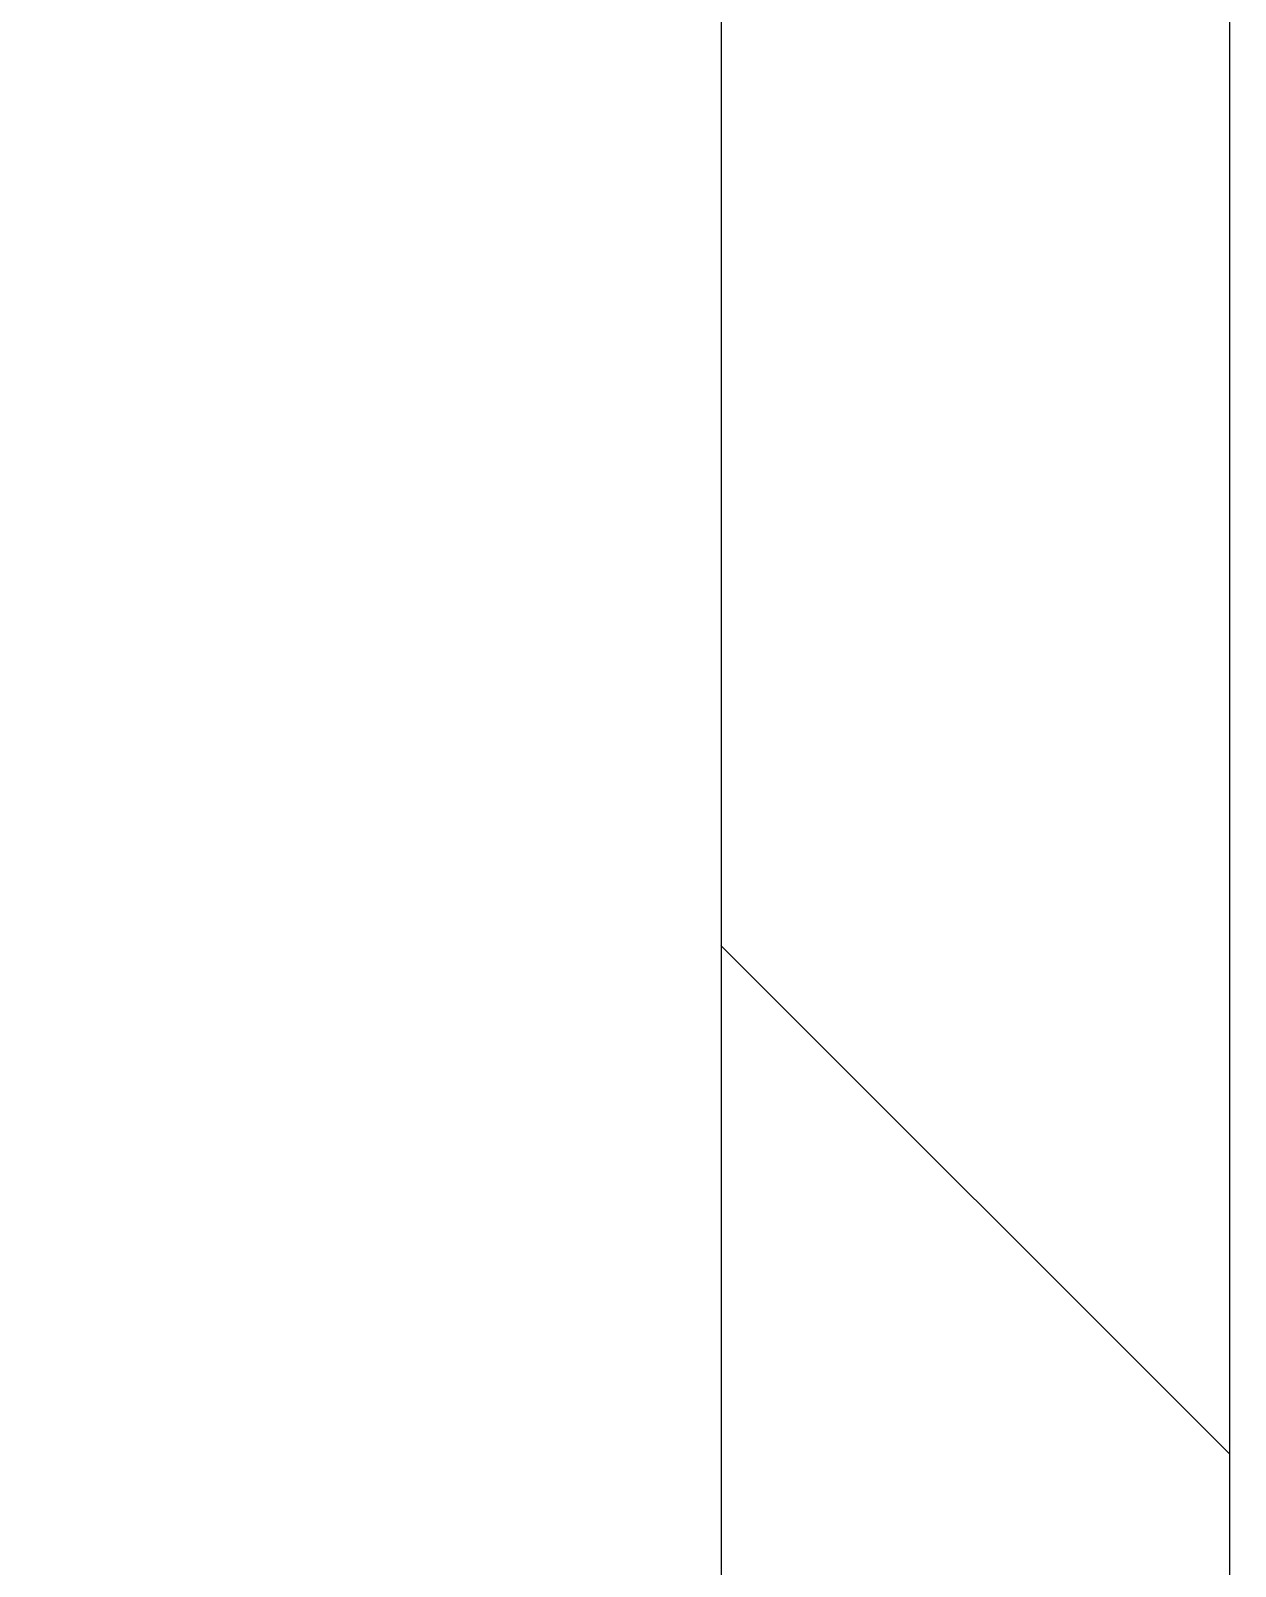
# Model space of a CAD drawing. Header units: millimetres. Extents: x 2 to 1187, y 2 to 839.
# Drawn here: x 187.466 to 189.214, y 436.375 to 438.604 of the extents above; entities that cross this region are included whole.
import ezdxf

# ---------------------------------------------------------------- set-up
doc = ezdxf.new("R2010")
doc.units = ezdxf.units.MM

# ---------------------------------------------------------------- blocks, each defined once
blk = doc.blocks.new('SW_HATCH_1')
at = {"color": 0, "linetype": 'Continuous', "lineweight": 18}
blk.add_line((22.0238, -43.0937), (21.2855, -42.3555), dxfattribs=at)

msp = doc.modelspace()

# ---------------------------------------------------------------- linework, layer by layer
at = {"color": 7, "linetype": 'Continuous', "lineweight": 25}
for p, q in [((188.4678, 440.6266), (188.4678, 435.3766)), ((189.206, 440.6203), (189.206, 435.3766))]:
    msp.add_line(p, q, dxfattribs=at)
at = {"color": 7, "linetype": 'Continuous', "lineweight": 18}
msp.add_circle((179.0979, 455.6266), 42.7508, dxfattribs=at)
at = {"color": 7, "linetype": 'Continuous', "lineweight": 25}
msp.add_arc((179.0979, 455.6266), 56.25, 154.83497, 352.33774, dxfattribs=at)

# ---------------------------------------------------------------- block references
at = {"color": 7, "linetype": 'Continuous', "lineweight": 18}
msp.add_blockref('SW_HATCH_1', (167.1822, 479.6319), dxfattribs=at)

doc.saveas('drawing.dxf')
